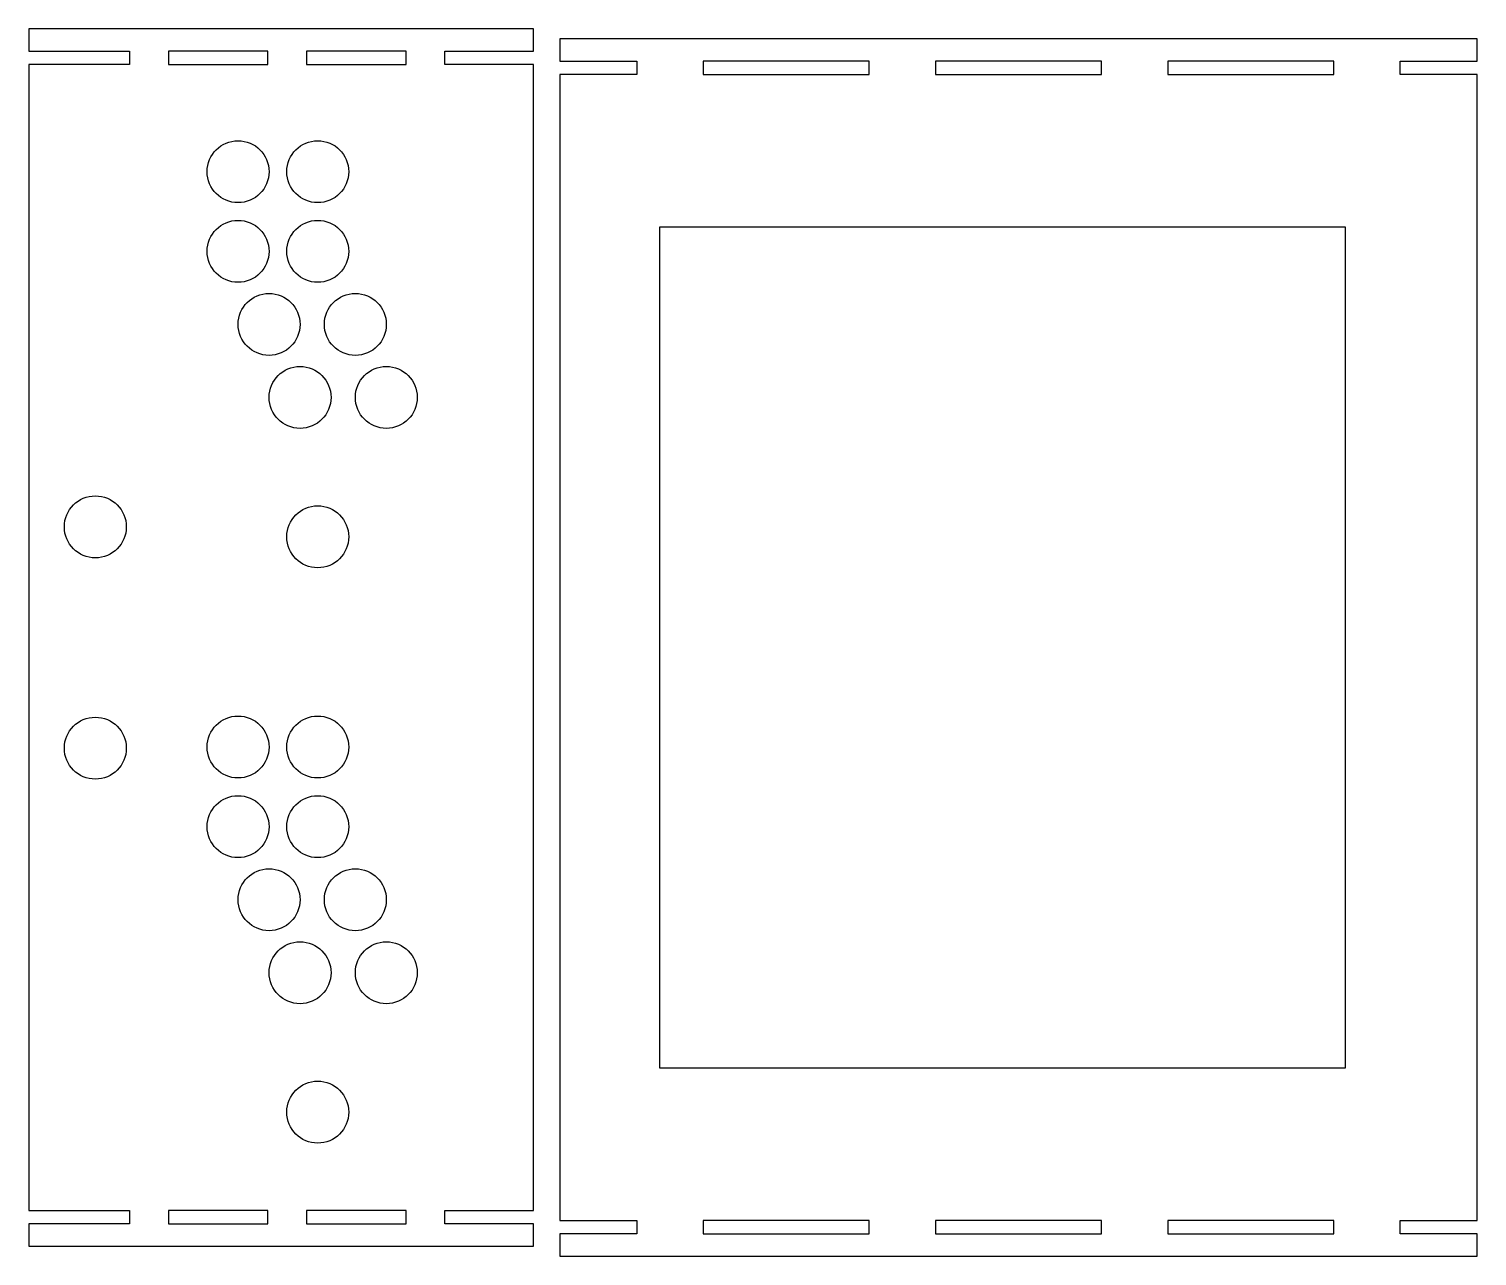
# Model space of a CAD drawing. Extents: x 236 to 890, y 25 to 580.
import ezdxf

# ---------------------------------------------------------------- set-up
doc = ezdxf.new("R2010")
doc.units = 0
doc.layers.get('0').update_dxf_attribs({"linetype": 'CONTINUOUS'})

msp = doc.modelspace()

# ---------------------------------------------------------------- linework, layer by layer
at = {"color": 7}
for points in [[(463.9, 579.55), (235.9, 579.55)], [(235.9, 579.55), (235.9, 569.55)], [(463.9, 569.55), (463.9, 579.55)], [(235.9, 569.55), (281.4, 569.55)], [(281.4, 569.55), (281.4, 563.55)], [(298.9, 569.55), (298.9, 563.55)], [(343.9, 569.55), (298.9, 569.55)], [(343.9, 563.55), (343.9, 569.55)], [(361.4, 569.55), (361.4, 563.55)], [(406.4, 569.55), (361.4, 569.55)], [(406.4, 563.55), (406.4, 569.55)], [(423.9, 563.55), (423.9, 569.55)], [(423.9, 569.55), (463.9, 569.55)], [(890.41, 575.04), (475.91, 575.04)], [(475.91, 575.04), (475.91, 565.04)], [(890.41, 565.04), (890.41, 575.04)], [(281.4, 563.55), (235.9, 563.55)], [(235.9, 563.55), (235.9, 45.55)], [(298.9, 563.55), (343.9, 563.55)], [(361.4, 563.55), (406.4, 563.55)], [(463.9, 563.55), (423.9, 563.55)], [(463.9, 45.55), (463.9, 563.55)], [(475.91, 565.04), (510.66, 565.04)], [(510.66, 565.04), (510.66, 559.04)], [(540.66, 565.04), (540.66, 559.04)], [(615.66, 565.04), (540.66, 565.04)], [(615.66, 559.04), (615.66, 565.04)], [(645.66, 565.04), (645.66, 559.04)], [(720.66, 565.04), (645.66, 565.04)], [(720.66, 559.04), (720.66, 565.04)], [(750.66, 565.04), (750.66, 559.04)], [(825.66, 565.04), (750.66, 565.04)], [(825.66, 559.04), (825.66, 565.04)], [(855.66, 559.04), (855.66, 565.04)], [(855.66, 565.04), (890.41, 565.04)], [(510.66, 559.04), (475.91, 559.04)], [(475.91, 559.04), (475.91, 41.04)], [(540.66, 559.04), (615.66, 559.04)], [(645.66, 559.04), (720.66, 559.04)], [(750.66, 559.04), (825.66, 559.04)], [(890.41, 559.04), (855.66, 559.04)], [(890.41, 41.04), (890.41, 559.04)], [(520.91, 490.04), (520.91, 110.04)], [(830.91, 490.04), (520.91, 490.04)], [(830.91, 110.04), (830.91, 490.04)], [(520.91, 110.04), (830.91, 110.04)], [(235.9, 45.55), (281.4, 45.55)], [(281.4, 39.55), (235.9, 39.55)], [(235.9, 39.55), (235.9, 29.55)], [(281.4, 45.55), (281.4, 39.55)], [(298.9, 45.55), (298.9, 39.55)], [(343.9, 45.55), (298.9, 45.55)], [(298.9, 39.55), (343.9, 39.55)], [(343.9, 39.55), (343.9, 45.55)], [(361.4, 45.55), (361.4, 39.55)], [(406.4, 45.55), (361.4, 45.55)], [(361.4, 39.55), (406.4, 39.55)], [(406.4, 39.55), (406.4, 45.55)], [(423.9, 39.55), (423.9, 45.55)], [(423.9, 45.55), (463.9, 45.55)], [(463.9, 39.55), (423.9, 39.55)], [(463.9, 29.55), (463.9, 39.55)], [(475.91, 41.04), (510.66, 41.04)], [(510.66, 41.04), (510.66, 35.04)], [(540.66, 41.04), (540.66, 35.04)], [(615.66, 41.04), (540.66, 41.04)], [(615.66, 35.04), (615.66, 41.04)], [(645.66, 41.04), (645.66, 35.04)], [(720.66, 41.04), (645.66, 41.04)], [(720.66, 35.04), (720.66, 41.04)], [(750.66, 41.04), (750.66, 35.04)], [(825.66, 41.04), (750.66, 41.04)], [(825.66, 35.04), (825.66, 41.04)], [(855.66, 35.04), (855.66, 41.04)], [(855.66, 41.04), (890.41, 41.04)], [(510.66, 35.04), (475.91, 35.04)], [(475.91, 35.04), (475.91, 25.04)], [(540.66, 35.04), (615.66, 35.04)], [(645.66, 35.04), (720.66, 35.04)], [(750.66, 35.04), (825.66, 35.04)], [(890.41, 35.04), (855.66, 35.04)], [(890.41, 25.04), (890.41, 35.04)], [(235.9, 29.55), (463.9, 29.55)], [(475.91, 25.04), (890.41, 25.04)]]:
    msp.add_lwpolyline(points, dxfattribs=at)
for points in [[(330.42, 529.06), (322.69, 529.06), (316.42, 522.79), (316.42, 515.06), (316.42, 507.33), (322.69, 501.06), (330.42, 501.06), (338.16, 501.06), (344.42, 507.33), (344.42, 515.06), (344.42, 522.79), (338.16, 529.06), (330.42, 529.06), (330.42, 529.06), (330.42, 529.06), (330.42, 529.06)], [(366.42, 529.06), (358.69, 529.06), (352.42, 522.79), (352.42, 515.06), (352.42, 507.33), (358.69, 501.06), (366.42, 501.06), (374.16, 501.06), (380.42, 507.33), (380.42, 515.06), (380.42, 522.79), (374.16, 529.06), (366.42, 529.06), (366.42, 529.06), (366.42, 529.06), (366.42, 529.06)], [(330.42, 493.06), (322.69, 493.06), (316.42, 486.79), (316.42, 479.06), (316.42, 471.33), (322.69, 465.06), (330.42, 465.06), (338.16, 465.06), (344.42, 471.33), (344.42, 479.06), (344.42, 486.79), (338.16, 493.06), (330.42, 493.06), (330.42, 493.06), (330.42, 493.06), (330.42, 493.06)], [(366.42, 493.06), (358.69, 493.06), (352.42, 486.79), (352.42, 479.06), (352.42, 471.33), (358.69, 465.06), (366.42, 465.06), (374.16, 465.06), (380.42, 471.33), (380.42, 479.06), (380.42, 486.79), (374.16, 493.06), (366.42, 493.06), (366.42, 493.06), (366.42, 493.06), (366.42, 493.06)], [(344.42, 460.06), (336.69, 460.06), (330.42, 453.79), (330.42, 446.06), (330.42, 438.33), (336.69, 432.06), (344.42, 432.06), (352.16, 432.06), (358.42, 438.33), (358.42, 446.06), (358.42, 453.79), (352.16, 460.06), (344.42, 460.06), (344.42, 460.06), (344.42, 460.06), (344.42, 460.06)], [(383.42, 460.06), (375.69, 460.06), (369.42, 453.79), (369.42, 446.06), (369.42, 438.33), (375.69, 432.06), (383.42, 432.06), (391.16, 432.06), (397.42, 438.33), (397.42, 446.06), (397.42, 453.79), (391.16, 460.06), (383.42, 460.06), (383.42, 460.06), (383.42, 460.06), (383.42, 460.06)], [(358.42, 427.06), (350.69, 427.06), (344.42, 420.79), (344.42, 413.06), (344.42, 405.33), (350.69, 399.06), (358.42, 399.06), (366.16, 399.06), (372.42, 405.33), (372.42, 413.06), (372.42, 420.79), (366.16, 427.06), (358.42, 427.06), (358.42, 427.06), (358.42, 427.06), (358.42, 427.06)], [(397.42, 427.06), (389.69, 427.06), (383.42, 420.79), (383.42, 413.06), (383.42, 405.33), (389.69, 399.06), (397.42, 399.06), (405.16, 399.06), (411.42, 405.33), (411.42, 413.06), (411.42, 420.79), (405.16, 427.06), (397.42, 427.06), (397.42, 427.06), (397.42, 427.06), (397.42, 427.06)], [(265.9, 368.55), (258.17, 368.55), (251.9, 362.29), (251.9, 354.55), (251.9, 346.82), (258.17, 340.55), (265.9, 340.55), (273.63, 340.55), (279.9, 346.82), (279.9, 354.55), (279.9, 362.29), (273.63, 368.55), (265.9, 368.55), (265.9, 368.55), (265.9, 368.55), (265.9, 368.55)], [(366.42, 364.06), (358.69, 364.06), (352.42, 357.79), (352.42, 350.06), (352.42, 342.33), (358.69, 336.06), (366.42, 336.06), (374.16, 336.06), (380.42, 342.33), (380.42, 350.06), (380.42, 357.79), (374.16, 364.06), (366.42, 364.06), (366.42, 364.06), (366.42, 364.06), (366.42, 364.06)], [(265.9, 268.55), (258.17, 268.55), (251.9, 262.29), (251.9, 254.55), (251.9, 246.82), (258.17, 240.55), (265.9, 240.55), (273.63, 240.55), (279.9, 246.82), (279.9, 254.55), (279.9, 262.29), (273.63, 268.55), (265.9, 268.55), (265.9, 268.55), (265.9, 268.55), (265.9, 268.55)], [(330.42, 269.07), (322.69, 269.07), (316.42, 262.8), (316.42, 255.07), (316.42, 247.34), (322.69, 241.07), (330.42, 241.07), (338.16, 241.07), (344.42, 247.34), (344.42, 255.07), (344.42, 262.8), (338.16, 269.07), (330.42, 269.07), (330.42, 269.07), (330.42, 269.07), (330.42, 269.07)], [(366.42, 269.07), (358.69, 269.07), (352.42, 262.8), (352.42, 255.07), (352.42, 247.34), (358.69, 241.07), (366.42, 241.07), (374.16, 241.07), (380.42, 247.34), (380.42, 255.07), (380.42, 262.8), (374.16, 269.07), (366.42, 269.07), (366.42, 269.07), (366.42, 269.07), (366.42, 269.07)], [(330.42, 233.07), (322.69, 233.07), (316.42, 226.8), (316.42, 219.07), (316.42, 211.34), (322.69, 205.07), (330.42, 205.07), (338.16, 205.07), (344.42, 211.34), (344.42, 219.07), (344.42, 226.8), (338.16, 233.07), (330.42, 233.07), (330.42, 233.07), (330.42, 233.07), (330.42, 233.07)], [(366.42, 233.07), (358.69, 233.07), (352.42, 226.8), (352.42, 219.07), (352.42, 211.34), (358.69, 205.07), (366.42, 205.07), (374.16, 205.07), (380.42, 211.34), (380.42, 219.07), (380.42, 226.8), (374.16, 233.07), (366.42, 233.07), (366.42, 233.07), (366.42, 233.07), (366.42, 233.07)], [(344.42, 200.07), (336.69, 200.07), (330.42, 193.8), (330.42, 186.07), (330.42, 178.34), (336.69, 172.07), (344.42, 172.07), (352.16, 172.07), (358.42, 178.34), (358.42, 186.07), (358.42, 193.8), (352.16, 200.07), (344.42, 200.07), (344.42, 200.07), (344.42, 200.07), (344.42, 200.07)], [(383.42, 200.07), (375.69, 200.07), (369.42, 193.8), (369.42, 186.07), (369.42, 178.34), (375.69, 172.07), (383.42, 172.07), (391.16, 172.07), (397.42, 178.34), (397.42, 186.07), (397.42, 193.8), (391.16, 200.07), (383.42, 200.07), (383.42, 200.07), (383.42, 200.07), (383.42, 200.07)], [(358.42, 167.07), (350.69, 167.07), (344.42, 160.8), (344.42, 153.07), (344.42, 145.34), (350.69, 139.07), (358.42, 139.07), (366.16, 139.07), (372.42, 145.34), (372.42, 153.07), (372.42, 160.8), (366.16, 167.07), (358.42, 167.07), (358.42, 167.07), (358.42, 167.07), (358.42, 167.07)], [(397.42, 167.07), (389.69, 167.07), (383.42, 160.8), (383.42, 153.07), (383.42, 145.34), (389.69, 139.07), (397.42, 139.07), (405.16, 139.07), (411.42, 145.34), (411.42, 153.07), (411.42, 160.8), (405.16, 167.07), (397.42, 167.07), (397.42, 167.07), (397.42, 167.07), (397.42, 167.07)], [(366.42, 104.07), (358.69, 104.07), (352.42, 97.8), (352.42, 90.07), (352.42, 82.34), (358.69, 76.07), (366.42, 76.07), (374.16, 76.07), (380.42, 82.34), (380.42, 90.07), (380.42, 97.8), (374.16, 104.07), (366.42, 104.07), (366.42, 104.07), (366.42, 104.07), (366.42, 104.07)]]:
    msp.add_open_spline(points, degree=3, knots=[0, 0, 0, 0, 1, 1, 1, 2, 2, 2, 3, 3, 3, 4, 4, 4, 5, 5, 5, 5], dxfattribs=at)

doc.saveas('drawing.dxf')
